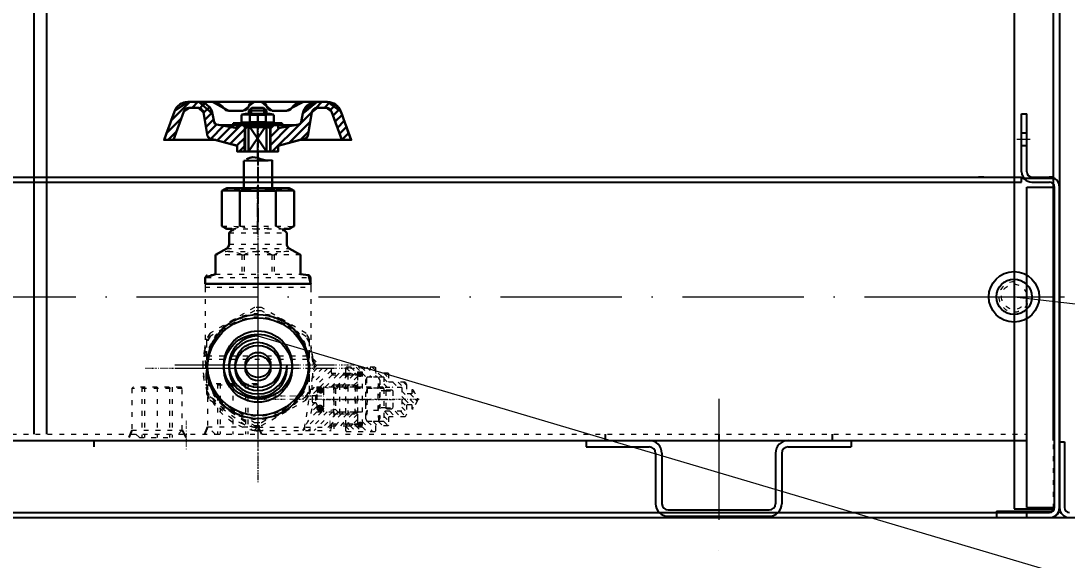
# Model space of a CAD drawing. Header units: millimetres. Extents: x 13152 to 35014, y -6229 to -226.
# Drawn here: x 20972.8 to 21387.2, y -2246.5 to -2032.8 of the extents above; entities that cross this region are included whole.
import ezdxf

# ---------------------------------------------------------------- set-up
doc = ezdxf.new("R2010")
doc.units = ezdxf.units.MM
doc.header["$LTSCALE"] = 4
for name, pattern in [('ACAD_ISO03W100', [1.18, 0.47, -0.71]), ('ACAD_ISO10W100', [18, 12, -3, 0, -3]), ('CENTERX2', [101.6, 63.5, -12.7, 12.7, -12.7])]:
    doc.linetypes.add(name, pattern=pattern)
doc.layers.add('1', color=12, linetype='Continuous')
doc.layers.add('标注、文本', color=3, linetype='Continuous', lineweight=25)
doc.layers.add('铁心', color=3, linetype='Continuous', lineweight=0)
doc.styles.add('TH_GBDIM', font='romans.shx', dxfattribs={"width": 0.8, "bigfont": 'gbcbig.shx'})
doc.dimstyles.new('TH_GBDIM1', dxfattribs={"dimscale": 3, "dimtxt": 3.5, "dimasz": 2.5, "dimexe": 2, "dimexo": 0, "dimgap": 1.5, "dimtad": 1, "dimdec": 1, "dimzin": 0, "dimdsep": 46, "dimtxsty": 'TH_GBDIM', "dimcen": 2.5, "dimclrd": 3, "dimclre": 256, "dimclrt": 2, "dimadec": 0, "dimazin": 0, "dimtfac": 0.714286, "dimtdec": 1, "dimtmove": 0, "dimatfit": 3, "dimfxl": 1, "dimtzin": 0, "dimlwd": -1, "dimlwe": -1, "dimarcsym": 0})

# ---------------------------------------------------------------- blocks, each defined once
blk = doc.blocks.new('*D240')
at = {"layer": 'Defpoints', "color": 0, "transparency": 16777216}
for p in [(21221.37, -1644.64), (21221.37, -2229.64), (21478.93, -2229.64)]:
    blk.add_point(p, dxfattribs=at)
at = {"layer": '标注、文本', "transparency": 16777216}
for p, q in [((21221.37, -1644.64), (21484.93, -1644.64)), ((21221.37, -2229.64), (21484.93, -2229.64))]:
    blk.add_line(p, q, dxfattribs=at)
at = {"layer": '标注、文本', "color": 3, "transparency": 16777216}
blk.add_line((21478.93, -1652.14), (21478.93, -2222.14), dxfattribs=at)
for points in [[(21477.68, -1652.14), (21480.18, -1652.14), (21478.93, -1644.64)], [(21477.68, -2222.14), (21480.18, -2222.14), (21478.93, -2229.64)]]:
    blk.add_solid(points, dxfattribs=at)
at = {"layer": '标注、文本', "color": 2, "transparency": 16777216, "insert": (21466.43, -1937.14), "char_height": 10.5, "attachment_point": 5, "rotation": 90, "style": 'TH_GBDIM'}
blk.add_mtext('585.0 [23.0]', dxfattribs=at)

msp = doc.modelspace()

# ---------------------------------------------------------------- linework, layer by layer
at = {"layer": '1', "color": 1, "linetype": 'CENTERX2', "lineweight": -3, "ltscale": 0.1}
for p, q in [((21066.74, -2072.58), (21066.74, -2069.49)), ((21066.74, -2069.49), (21066.74, -2075.76)), ((21066.74, -2073.38), (21066.74, -2073.27)), ((21066.74, -2079.74), (21066.74, -2074.1)), ((21066.74, -2076.45), (21066.74, -2076.59)), ((21066.74, -2077.28), (21066.74, -2082.92)), ((21066.74, -2080.57), (21066.74, -2080.43)), ((21066.74, -2086.9), (21066.74, -2081.26)), ((21066.74, -2083.64), (21066.74, -2083.75)), ((21066.74, -2084.44), (21066.74, -2090.08)), ((21066.74, -2084.74), (21066.74, -2089.11)), ((21066.74, -2087.73), (21066.74, -2087.62)), ((21066.74, -2089.8), (21066.74, -2089.91)), ((21066.74, -2090.63), (21066.74, -2096.27)), ((21066.74, -2096.96), (21066.74, -2097.1)), ((21066.74, -2097.79), (21066.74, -2102.16)), ((21066.74, -2103.35), (21066.74, -2098.29)), ((21066.74, -2102.41), (21066.74, -2105.31)), ((21066.74, -2104.18), (21066.74, -2104.04)), ((21066.74, -2110.51), (21066.74, -2104.87)), ((21066.74, -2106.03), (21066.74, -2106.14)), ((21066.74, -2106.83), (21066.74, -2112.5)), ((21066.74, -2111.34), (21066.74, -2111.23)), ((21066.74, -2117.11), (21066.74, -2112.06))]:
    msp.add_line(p, q, dxfattribs=at)
at = {"layer": '1', "color": 2, "linetype": 'ACAD_ISO03W100', "lineweight": 13, "ltscale": 0.1}
for p, q in [((21066.74, -2113.19), (21066.74, -2113.3)), ((21066.74, -2113.96), (21066.74, -2117.45)), ((21066.74, -2114.02), (21066.74, -2119.66)), ((21066.74, -2118.14), (21066.74, -2118.28)), ((21066.74, -2118.97), (21066.74, -2124.61)), ((21066.74, -2120.35), (21066.74, -2120.49)), ((21066.74, -2121.18), (21066.74, -2126.82)), ((21066.74, -2124.83), (21066.74, -2130.49)), ((21066.74, -2125.32), (21066.74, -2125.43)), ((21066.74, -2126.13), (21066.74, -2131.79)), ((21066.74, -2126.24), (21066.74, -2126.35)), ((21066.74, -2127.04), (21066.74, -2132.7)), ((21066.74, -2127.54), (21066.74, -2127.65)), ((21066.74, -2128.34), (21066.74, -2134)), ((21066.74, -2131.18), (21066.74, -2131.3)), ((21066.74, -2132.01), (21066.74, -2137.65)), ((21066.74, -2132.48), (21066.74, -2132.59)), ((21066.74, -2133.31), (21066.74, -2138.95)), ((21066.74, -2133.4), (21066.74, -2133.51)), ((21066.74, -2134.23), (21066.74, -2137.13)), ((21066.74, -2134.7), (21066.74, -2134.81)), ((21066.74, -2135.52), (21066.74, -2138.43)), ((21066.74, -2138.34), (21066.74, -2138.48)), ((21066.74, -2139.17), (21066.74, -2144.81)), ((21066.74, -2139.64), (21066.74, -2139.78)), ((21066.74, -2140.47), (21066.74, -2146.11)), ((21066.74, -2145.53), (21066.74, -2145.64)), ((21066.74, -2146.33), (21066.74, -2152)), ((21066.74, -2146.83), (21066.74, -2146.94)), ((21066.74, -2147.63), (21066.74, -2153.3)), ((21066.74, -2152.69), (21066.74, -2152.8)), ((21066.74, -2153.52), (21066.74, -2159.16)), ((21066.74, -2153.99), (21066.74, -2154.1)), ((21066.74, -2154.82), (21066.74, -2160.46)), ((21066.74, -2159.85), (21066.74, -2159.99)), ((21066.74, -2160.68), (21066.74, -2166.32)), ((21066.74, -2161.15), (21066.74, -2161.29)), ((21066.74, -2161.98), (21066.74, -2167.62)), ((21066.74, -2167.04), (21066.74, -2167.15)), ((21022.04, -2170.44), (21026.55, -2170.44)), ((21027.24, -2170.44), (21027.35, -2170.44)), ((21028.07, -2170.44), (21033.71, -2170.44)), ((21034.43, -2170.44), (21034.54, -2170.44)), ((21035.23, -2170.44), (21040.87, -2170.44)), ((21041.59, -2169.14), (21041.7, -2169.14)), ((21041.59, -2170.44), (21041.7, -2170.44)), ((21042.42, -2169.14), (21048.06, -2169.14)), ((21042.42, -2170.44), (21048.06, -2170.44)), ((21048.75, -2169.14), (21048.86, -2169.14)), ((21048.75, -2170.44), (21048.86, -2170.44)), ((21049.58, -2169.14), (21055.22, -2169.14)), ((21049.58, -2170.44), (21055.22, -2170.44)), ((21052.04, -2169.14), (21056.55, -2169.14)), ((21055.93, -2169.14), (21056.05, -2169.14)), ((21055.93, -2170.44), (21056.05, -2170.44)), ((21056.74, -2169.14), (21062.38, -2169.14)), ((21056.74, -2170.44), (21062.38, -2170.44)), ((21057.24, -2169.14), (21057.35, -2169.14)), ((21058.07, -2169.14), (21063.71, -2169.14)), ((21063.09, -2169.14), (21063.2, -2169.14)), ((21063.09, -2170.44), (21063.2, -2170.44)), ((21063.92, -2169.14), (21069.56, -2169.14)), ((21063.92, -2170.44), (21069.56, -2170.44)), ((21064.43, -2169.14), (21064.54, -2169.14)), ((21065.23, -2169.14), (21070.87, -2169.14)), ((21066.74, -2167.84), (21066.74, -2173.51)), ((21066.74, -2168.34), (21066.74, -2168.45)), ((21066.74, -2169.14), (21066.74, -2174.81)), ((21070.25, -2169.14), (21070.36, -2169.14)), ((21070.25, -2170.44), (21070.36, -2170.44)), ((21071.08, -2169.14), (21076.72, -2169.14)), ((21071.08, -2170.44), (21076.72, -2170.44)), ((21077.44, -2169.14), (21077.55, -2169.14)), ((21077.44, -2170.44), (21077.55, -2170.44)), ((21078.24, -2169.14), (21083.88, -2169.14)), ((21078.24, -2170.44), (21083.88, -2170.44)), ((21084.6, -2169.14), (21084.71, -2169.14)), ((21084.6, -2170.44), (21084.71, -2170.44)), ((21085.43, -2169.14), (21091.07, -2169.14)), ((21085.43, -2170.44), (21091.07, -2170.44)), ((21091.34, -2169.14), (21095.71, -2169.14)), ((21091.34, -2170.44), (21095.71, -2170.44)), ((21091.76, -2169.14), (21091.87, -2169.14)), ((21091.76, -2170.44), (21091.87, -2170.44)), ((21092.59, -2169.14), (21098.23, -2169.14)), ((21092.59, -2170.44), (21098.23, -2170.44)), ((21098.95, -2169.14), (21099.06, -2169.14)), ((21098.95, -2170.44), (21099.06, -2170.44)), ((21099.75, -2169.14), (21105.39, -2169.14)), ((21099.75, -2170.44), (21105.39, -2170.44)), ((21106.11, -2170.44), (21106.22, -2170.44)), ((21106.94, -2170.44), (21111.44, -2170.44)), ((21066.74, -2174.2), (21066.74, -2174.31)), ((21066.74, -2175.03), (21066.74, -2180.67)), ((21066.74, -2175.5), (21066.74, -2175.61)), ((21066.74, -2176.33), (21066.74, -2181.96)), ((21066.74, -2181.36), (21066.74, -2181.49)), ((21070.36, -2181.49), (21066.74, -2181.49)), ((21066.74, -2182.19), (21066.74, -2187.83)), ((21066.74, -2182.66), (21066.74, -2182.79)), ((21070.36, -2182.79), (21066.74, -2182.79)), ((21066.74, -2183.49), (21066.74, -2189.12)), ((21071.19, -2181.49), (21071.08, -2181.49)), ((21071.19, -2182.79), (21071.08, -2182.79)), ((21077.55, -2181.49), (21071.91, -2181.49)), ((21077.55, -2182.79), (21071.91, -2182.79)), ((21078.35, -2181.49), (21078.24, -2181.49)), ((21078.35, -2182.79), (21078.24, -2182.79)), ((21084.71, -2181.49), (21079.07, -2181.49)), ((21084.71, -2182.79), (21079.07, -2182.79)), ((21085.54, -2181.49), (21085.4, -2181.49)), ((21085.54, -2182.79), (21085.4, -2182.79)), ((21091.87, -2181.49), (21086.23, -2181.49)), ((21091.87, -2182.79), (21086.23, -2182.79)), ((21092.15, -2182.79), (21098.53, -2182.79)), ((21092.7, -2181.49), (21092.59, -2181.49)), ((21092.7, -2182.79), (21092.59, -2182.79)), ((21099.06, -2182.79), (21093.42, -2182.79)), ((21099.25, -2182.79), (21099.36, -2182.79)), ((21099.86, -2182.79), (21099.75, -2182.79)), ((21103.73, -2182.79), (21099.94, -2182.79)), ((21100.05, -2182.79), (21105.69, -2182.79)), ((21106.22, -2182.79), (21100.58, -2182.79)), ((21104.56, -2182.79), (21104.45, -2182.79)), ((21110.92, -2182.79), (21105.28, -2182.79)), ((21106.41, -2182.79), (21106.52, -2182.79)), ((21107.05, -2182.79), (21106.91, -2182.79)), ((21107.24, -2182.79), (21112.88, -2182.79)), ((21111.39, -2182.79), (21107.74, -2182.79)), ((21111.75, -2182.79), (21111.61, -2182.79)), ((21118.08, -2182.79), (21112.44, -2182.79)), ((21113.57, -2182.79), (21113.71, -2182.79)), ((21114.4, -2182.79), (21120.78, -2182.79)), ((21118.91, -2182.79), (21118.79, -2182.79)), ((21125.24, -2182.79), (21119.6, -2182.79)), ((21126.06, -2182.79), (21125.95, -2182.79)), ((21130.57, -2182.79), (21126.78, -2182.79)), ((21038.24, -2191.34), (21038.24, -2194.6)), ((21066.74, -2188.54), (21066.74, -2188.65)), ((21066.74, -2189.35), (21066.74, -2195.01)), ((21066.74, -2189.84), (21066.74, -2189.95)), ((21066.74, -2190.64), (21066.74, -2196.31)), ((21095.24, -2191.34), (21095.24, -2194.6)), ((21038.24, -2195.29), (21038.24, -2195.4)), ((21038.24, -2196.12), (21038.24, -2201.76)), ((21066.74, -2195.7), (21066.74, -2195.81)), ((21095.24, -2195.29), (21095.24, -2195.4)), ((21030.64, -2198.94), (21033.9, -2198.94)), ((21034.59, -2198.94), (21034.7, -2198.94)), ((21035.42, -2198.94), (21041.06, -2198.94)), ((21041.78, -2198.94), (21041.89, -2198.94)), ((21042.58, -2198.94), (21045.84, -2198.94)), ((21066.74, -2196.53), (21066.74, -2202.17)), ((21066.74, -2197), (21066.74, -2197.11)), ((21066.74, -2197.83), (21066.74, -2203.47)), ((21087.64, -2198.94), (21090.88, -2198.94)), ((21091.59, -2198.94), (21091.7, -2198.94)), ((21098.75, -2198.94), (21098.89, -2198.94)), ((21099.58, -2198.94), (21102.84, -2198.94)), ((21038.24, -2202.45), (21038.24, -2202.59)), ((21066.74, -2202.86), (21066.74, -2203)), ((21066.74, -2203.69), (21066.74, -2209.33)), ((21066.74, -2204.16), (21066.74, -2204.3)), ((21066.74, -2204.99), (21066.74, -2210.63)), ((21066.74, -2210.05), (21066.74, -2210.16)), ((21066.74, -2210.88), (21066.74, -2214.36)), ((21066.74, -2211.35), (21066.74, -2211.46)), ((21066.74, -2212.18), (21066.74, -2215.66))]:
    msp.add_line(p, q, dxfattribs=at)
at = {"layer": '标注、文本'}
for p, q in [((20977.99, -1332.64), (20977.99, -2196.64)), ((20982.99, -1332.64), (20982.99, -2196.64)), ((21366.24, -1332.64), (21366.24, -2226.14)), ((21381.74, -1332.14), (21381.74, -2199.14)), ((21384.24, -1332.14), (21384.24, -2226.14)), ((21369.24, -2069.64), (21371.24, -2069.64)), ((21369.24, -2092.64), (21369.24, -2069.64)), ((21371.24, -2092.64), (21371.24, -2069.64)), ((21369.24, -2077.14), (21371.24, -2077.14)), ((21369.24, -2082.14), (21371.24, -2082.14)), ((20370.24, -2096.64), (21369.24, -2096.64)), ((20371.74, -2094.64), (21369.24, -2094.64)), ((20371.74, -2094.64), (21369.24, -2094.64)), ((21354.21, -2094.64), (21352.21, -2094.64)), ((21369.24, -2096.64), (21369.24, -2094.64)), ((21369.24, -2095.14), (21381.74, -2095.14)), ((21373.24, -2094.64), (21380.24, -2094.64)), ((21373.24, -2096.64), (21380.24, -2096.64)), ((21381.74, -2094.64), (21380.21, -2094.64)), ((21384.24, -2094.64), (21384.24, -2094.64)), ((21384.24, -2095.14), (21384.24, -2095.14)), ((21371.24, -2225.64), (21371.24, -2098.64)), ((21371.24, -2098.64), (21382.24, -2098.64)), ((21382.24, -2225.64), (21382.24, -2098.64)), ((21384.24, -2225.64), (21384.24, -2098.64)), ((21016.74, -2194.94), (21015.56, -2197.94)), ((21036.74, -2194.94), (21038.14, -2197.94)), ((21046.74, -2193.64), (21045.56, -2196.64)), ((21066.74, -2193.64), (21068.14, -2196.64)), ((20369.74, -2199.14), (21371.24, -2199.14)), ((21001.74, -2199.14), (21001.74, -2201.64)), ((21196.74, -2199.14), (21221.74, -2199.14)), ((21196.74, -2199.14), (21196.74, -2201.64)), ((21204.24, -2196.64), (21204.24, -2199.14)), ((21249.24, -2196.64), (21249.24, -2199.14)), ((21276.74, -2199.14), (21301.74, -2199.14)), ((21294.24, -2196.64), (21294.24, -2199.14)), ((21301.74, -2199.14), (21301.74, -2201.64)), ((21384.24, -2199.14), (21384.24, -2199.14)), ((21384.24, -2199.64), (21386.24, -2199.64)), ((21386.24, -2199.64), (21386.24, -2225.64)), ((21196.74, -2201.64), (21221.74, -2201.64)), ((21224.24, -2204.14), (21224.24, -2224.14)), ((21226.74, -2204.14), (21226.74, -2224.14)), ((21271.74, -2204.14), (21271.74, -2224.14)), ((21274.24, -2204.14), (21274.24, -2224.14)), ((21276.74, -2201.64), (21301.74, -2201.64)), ((20368.08, -2227.64), (21380.24, -2227.64)), ((21229.24, -2226.64), (21269.24, -2226.64)), ((21229.24, -2229.14), (21269.24, -2229.14)), ((21359.24, -2227.14), (21380.74, -2227.14)), ((21359.24, -2227.14), (21359.24, -2229.64)), ((21359.24, -2227.14), (21380.74, -2227.14)), ((21366.24, -2226.14), (21381.74, -2226.14)), ((21371.24, -2225.64), (21382.24, -2225.64)), ((21371.24, -2229.64), (21371.24, -2227.64)), ((21383.71, -2227.64), (21383.91, -2227.64)), ((21383.95, -2227.14), (21384.1, -2227.14)), ((20367.74, -2229.64), (21380.24, -2229.64)), ((20371.24, -2229.64), (21380.24, -2229.64)), ((21359.24, -2229.64), (21380.74, -2229.64)), ((21359.24, -2229.64), (21380.74, -2229.64))]:
    msp.add_line(p, q, dxfattribs=at)
at = {"layer": '标注、文本', "color": 2, "linetype": 'ACAD_ISO03W100', "lineweight": 18}
for p, q in [((21381.74, -1332.14), (21381.74, -2226.14)), ((21017.24, -2177.94), (21016.74, -2178.44)), ((21016.74, -2178.44), (21016.74, -2194.94)), ((21036.74, -2178.44), (21016.74, -2178.44)), ((21036.24, -2177.94), (21017.24, -2177.94)), ((21020.74, -2177.94), (21020.74, -2197.94)), ((21021.74, -2177.94), (21021.74, -2197.94)), ((21026.74, -2177.94), (21026.74, -2197.94)), ((21031.74, -2177.94), (21031.74, -2197.94)), ((21032.74, -2177.94), (21032.74, -2197.94)), ((21036.74, -2178.44), (21036.24, -2177.94)), ((21036.74, -2194.94), (21036.74, -2178.44)), ((21047.24, -2176.64), (21046.74, -2177.14)), ((21046.74, -2177.14), (21046.74, -2193.64)), ((21066.74, -2177.14), (21046.74, -2177.14)), ((21066.24, -2176.64), (21047.24, -2176.64)), ((21050.74, -2176.64), (21050.74, -2196.64)), ((21051.74, -2176.64), (21051.74, -2196.64)), ((21056.74, -2176.64), (21056.74, -2196.64)), ((21061.74, -2176.64), (21061.74, -2196.64)), ((21062.74, -2176.64), (21062.74, -2196.64)), ((21066.74, -2177.14), (21066.24, -2176.64)), ((21066.74, -2193.64), (21066.74, -2177.14)), ((21019.74, -2197.94), (21016.74, -2194.94)), ((21016.74, -2194.94), (21036.74, -2194.94)), ((21036.74, -2194.94), (21033.74, -2197.94)), ((21049.74, -2196.64), (21046.74, -2193.64)), ((21046.74, -2193.64), (21066.74, -2193.64)), ((21066.74, -2193.64), (21063.74, -2196.64)), ((20369.74, -2196.64), (21371.24, -2196.64)), ((21019.74, -2197.94), (21033.74, -2197.94)), ((21049.74, -2196.64), (21063.74, -2196.64)), ((21384.24, -2196.64), (21384.24, -2196.64))]:
    msp.add_line(p, q, dxfattribs=at)
at = {"layer": '标注、文本', "color": 4, "lineweight": 30}
for p, q in [((21039.68, -2064.87), (21032.38, -2072.17)), ((21039.07, -2064.87), (21049.58, -2064.87)), ((21039.51, -2067.19), (21042.86, -2067.19)), ((21042.94, -2064.87), (21040.62, -2067.19)), ((21045.62, -2065.48), (21043.74, -2067.36)), ((21047.48, -2066.89), (21045.15, -2069.21)), ((21049.58, -2064.87), (21084.74, -2064.87)), ((21064.25, -2067.19), (21063.09, -2068.32)), ((21064.03, -2067.41), (21064.03, -2069.6)), ((21064.25, -2067.19), (21068.9, -2067.19)), ((21065.31, -2064.87), (21066.6, -2064.87)), ((21065.31, -2064.87), (21067.9, -2064.87)), ((21067.9, -2064.87), (21066.6, -2064.87)), ((21068.9, -2067.19), (21070.06, -2068.32)), ((21069.12, -2067.41), (21069.12, -2069.6)), ((21088.58, -2065.09), (21084.54, -2069.1)), ((21094.11, -2064.87), (21084.74, -2064.87)), ((21092.06, -2064.87), (21089.63, -2067.3)), ((21095.21, -2064.98), (21093.03, -2067.19)), ((21097.51, -2065.97), (21095.46, -2068.02)), ((21099.08, -2067.69), (21096.46, -2070.31)), ((21033.65, -2068.68), (21029.56, -2079.91)), ((21036.31, -2071.5), (21030.5, -2077.31)), ((21037.33, -2068.71), (21033.24, -2079.91)), ((21045.15, -2069.1), (21046.78, -2078.41)), ((21048.61, -2069.02), (21045.65, -2071.97)), ((21049.13, -2071.78), (21046.15, -2074.77)), ((21048.77, -2069.65), (21049.36, -2072.91)), ((21060.8, -2068.35), (21055.1, -2068.35)), ((21060.25, -2070.01), (21060.25, -2072.86)), ((21071.44, -2069.6), (21061.85, -2069.6)), ((21063.09, -2068.32), (21070.06, -2068.32)), ((21063.09, -2068.32), (21063.09, -2069.6)), ((21063.45, -2070.01), (21063.45, -2072.86)), ((21069.84, -2070.01), (21069.84, -2072.86)), ((21070.06, -2068.32), (21070.06, -2069.6)), ((21072.38, -2068.35), (21078.08, -2068.35)), ((21073.05, -2070.01), (21073.05, -2072.86)), ((21088.14, -2068.79), (21083.8, -2073.13)), ((21084.49, -2069.29), (21083.85, -2072.91)), ((21088.06, -2069.1), (21086.42, -2078.41)), ((21087.7, -2071.06), (21086.42, -2078.41)), ((21095.88, -2068.71), (21099.94, -2079.91)), ((21100.02, -2069.98), (21097.32, -2072.69)), ((21099.55, -2068.68), (21103.65, -2079.91)), ((21050.35, -2073.85), (21046.65, -2077.56)), ((21053.11, -2074.35), (21048.03, -2079.44)), ((21050.29, -2073.85), (21058.5, -2075.29)), ((21055.91, -2074.82), (21050.63, -2080.13)), ((21051.87, -2074.13), (21081.28, -2074.13)), ((21059.89, -2074.13), (21053.2, -2080.82)), ((21061.55, -2075.73), (21055.77, -2081.51)), ((21056.93, -2073.3), (21061.85, -2073.3)), ((21056.93, -2073.3), (21056.93, -2074.13)), ((21058.5, -2074.13), (21058.5, -2075.29)), ((21062.04, -2074.02), (21061.16, -2074.88)), ((21061.16, -2074.88), (21072.33, -2074.88)), ((21061.55, -2074.13), (21061.46, -2084.55)), ((21063.04, -2074.13), (21061.6, -2075.48)), ((21071.44, -2073.3), (21061.85, -2073.3)), ((21063.04, -2074.13), (21070.11, -2074.13)), ((21070.14, -2074.13), (21063.04, -2074.13)), ((21063.04, -2074.13), (21063.04, -2084.55)), ((21070.11, -2074.13), (21063.04, -2084.55)), ((21063.04, -2074.13), (21070.14, -2084.55)), ((21064.03, -2073), (21064.03, -2073.3)), ((21070.11, -2074.13), (21071.55, -2075.48)), ((21070.14, -2074.13), (21070.14, -2084.55)), ((21076.25, -2073.3), (21071.36, -2073.3)), ((21071.55, -2075.48), (21071.55, -2084.55)), ((21071.64, -2074.13), (21071.75, -2084.55)), ((21072.99, -2074.13), (21071.66, -2075.46)), ((21075.17, -2075.21), (21071.69, -2078.69)), ((21079.15, -2074.52), (21071.72, -2081.95)), ((21083.16, -2073.77), (21072.38, -2084.55)), ((21082.91, -2073.85), (21074.7, -2075.29)), ((21074.7, -2074.13), (21074.7, -2075.29)), ((21076.25, -2073.3), (21076.25, -2074.13)), ((21087.39, -2072.8), (21079.15, -2081.04)), ((21100.91, -2072.39), (21098.2, -2075.1)), ((21101.79, -2074.79), (21099.08, -2077.5)), ((21029.56, -2079.91), (21049.85, -2079.91)), ((21034.43, -2076.64), (21031.17, -2079.91)), ((21047.61, -2079.33), (21058.5, -2082.23)), ((21061.52, -2079.05), (21058.37, -2082.2)), ((21085.57, -2079.33), (21074.7, -2082.23)), ((21085.57, -2079.33), (21074.7, -2082.23)), ((21083.36, -2079.91), (21103.65, -2079.91)), ((21086.7, -2076.78), (21083.63, -2079.85)), ((21102.65, -2077.2), (21099.94, -2079.91)), ((21103.54, -2079.6), (21103.2, -2079.91)), ((21058.5, -2082.23), (21058.5, -2084.55)), ((21061.49, -2082.34), (21059.28, -2084.55)), ((21074.7, -2082.23), (21074.7, -2084.55)), ((21058.5, -2084.55), (21061.6, -2084.55)), ((21071.55, -2084.55), (21074.7, -2084.55)), ((21072.33, -2087.98), (21072.33, -2099.04)), ((21054.39, -2099.04), (21079.1, -2099.04)), ((21059.61, -2100.14), (21059.61, -2114.07)), ((21073.87, -2100.14), (21073.87, -2114.07))]:
    msp.add_line(p, q, dxfattribs=at)
at = {"layer": '标注、文本', "color": 1, "linetype": 'ACAD_ISO10W100', "lineweight": 18}
for p, q in [((21367.33, -2079.64), (21372.66, -2079.64)), ((21366.24, -2162.14), (21366.24, -2122.14)), ((21066.74, -2138.16), (21066.74, -2200.11)), ((21066.74, -2138.16), (21066.74, -2200.11)), ((20369.74, -2142.14), (21356.24, -2142.14)), ((21066.74, -2139.46), (21066.74, -2201.41)), ((21066.74, -2139.46), (21066.74, -2201.41)), ((21346.24, -2142.14), (21382.24, -2142.14)), ((21384.24, -2142.14), (21384.24, -2142.14)), ((21384.24, -2142.14), (21386.24, -2142.14)), ((21033.86, -2169.14), (21099.63, -2169.14)), ((21033.86, -2169.14), (21099.63, -2169.14)), ((21033.86, -2170.44), (21099.63, -2170.44)), ((21033.86, -2170.44), (21099.63, -2170.44)), ((21249.24, -2182.51), (21249.24, -2244.73))]:
    msp.add_line(p, q, dxfattribs=at)
at = {"layer": '标注、文本', "color": 2, "linetype": 'ACAD_ISO03W100', "lineweight": 13}
for p, q in [((21052.48, -2114.07), (21054.39, -2115.18)), ((21054.39, -2115.18), (21056.1, -2115.18)), ((21056.29, -2115.81), (21055.33, -2116.75)), ((21055.33, -2116.75), (21055.33, -2121.29)), ((21055.33, -2116.75), (21078.13, -2116.75)), ((21056.1, -2115.18), (21077.39, -2115.18)), ((21056.29, -2115.18), (21056.29, -2115.81)), ((21056.29, -2115.81), (21057.04, -2115.81)), ((21057.04, -2115.18), (21057.04, -2115.81)), ((21076.42, -2115.18), (21076.42, -2115.81)), ((21076.42, -2115.81), (21077.19, -2115.81)), ((21077.19, -2115.18), (21077.19, -2115.81)), ((21077.19, -2115.81), (21078.13, -2116.75)), ((21077.39, -2115.18), (21079.1, -2115.18)), ((21078.13, -2116.75), (21078.13, -2121.29)), ((21081.01, -2114.07), (21079.1, -2115.18)), ((21055.33, -2121.29), (21078.13, -2121.29)), ((21054.39, -2122.95), (21079.1, -2122.95)), ((21055.08, -2124.19), (21078.38, -2124.19)), ((21060.3, -2125.55), (21060.3, -2133.15)), ((21060.3, -2125.55), (21061.24, -2125.55)), ((21061.24, -2125.55), (21061.24, -2133.15)), ((21072.24, -2125.55), (21072.24, -2133.15)), ((21072.24, -2125.55), (21073.18, -2125.55)), ((21049.88, -2133.15), (21046.67, -2133.51)), ((21049.88, -2133.15), (21083.61, -2133.15)), ((21083.6, -2133.15), (21086.78, -2133.51)), ((21045.84, -2134.47), (21045.84, -2136.93)), ((21045.84, -2136.93), (21048.97, -2136.93)), ((21045.84, -2136.93), (21087.64, -2136.93)), ((21045.84, -2136.93), (21045.84, -2138.37)), ((21045.84, -2138.37), (21045.84, -2162.73)), ((21045.84, -2138.37), (21087.64, -2138.37)), ((21046.31, -2134.47), (21087.17, -2134.47)), ((21048.97, -2136.93), (21084.52, -2136.93)), ((21066.74, -2138.16), (21066.74, -2200.11)), ((21066.74, -2138.16), (21066.74, -2200.11)), ((21084.52, -2136.93), (21087.64, -2136.93)), ((21087.64, -2134.47), (21087.64, -2136.93)), ((21087.64, -2136.93), (21087.64, -2138.37)), ((21087.64, -2138.37), (21087.64, -2162.73)), ((21066.74, -2139.46), (21066.74, -2201.41)), ((21066.74, -2139.46), (21066.74, -2201.41)), ((21065.31, -2146.39), (21047.75, -2156.51)), ((21085.73, -2156.51), (21068.18, -2146.39)), ((21065.31, -2147.69), (21047.75, -2157.8)), ((21085.73, -2157.8), (21068.18, -2147.69)), ((21046.31, -2158.99), (21046.31, -2179.26)), ((21046.31, -2160.29), (21046.31, -2180.56)), ((21046.62, -2165.57), (21086.84, -2165.57)), ((21046.62, -2166.87), (21086.84, -2166.87)), ((21033.86, -2169.14), (21099.63, -2169.14)), ((21033.86, -2169.14), (21099.63, -2169.14)), ((21033.86, -2170.44), (21099.63, -2170.44)), ((21033.86, -2170.44), (21099.63, -2170.44)), ((21094.47, -2170.44), (21088, -2176.88)), ((21095.71, -2171.32), (21088.08, -2178.95)), ((21092.34, -2170.44), (21088.11, -2174.67)), ((21090.18, -2169.14), (21088.42, -2170.91)), ((21090.18, -2170.44), (21088.42, -2172.21)), ((21095.71, -2170.44), (21095.71, -2173.09)), ((21101.6, -2170.22), (21103.73, -2172.35)), ((21113.07, -2169.97), (21101.85, -2169.97)), ((21103.48, -2169.97), (21105.86, -2172.35)), ((21105.61, -2169.97), (21107.52, -2171.88)), ((21107.74, -2169.97), (21111.77, -2174)), ((21109.89, -2169.97), (21113.93, -2174)), ((21112.02, -2169.97), (21113.27, -2171.21)), ((21113.07, -2169.97), (21113.27, -2170.16)), ((21113.27, -2170.16), (21113.27, -2172.15)), ((21096.07, -2173.09), (21091.37, -2177.79)), ((21098.2, -2173.09), (21093.5, -2177.79)), ((21100.33, -2173.09), (21095.63, -2177.79)), ((21095.71, -2172.35), (21105.22, -2172.35)), ((21095.71, -2173.09), (21105.97, -2173.09)), ((21096.82, -2172.35), (21096.07, -2173.09)), ((21098.95, -2172.35), (21098.2, -2173.09)), ((21102.46, -2173.09), (21098.48, -2177.07)), ((21101.1, -2172.35), (21100.33, -2173.09)), ((21104.59, -2173.09), (21100.61, -2177.07)), ((21101.38, -2172.12), (21101.6, -2172.35)), ((21101.38, -2172.15), (21101.38, -2193.44)), ((21101.57, -2172.35), (21106.13, -2172.35)), ((21101.6, -2172.35), (21102.35, -2173.09)), ((21102.32, -2173.09), (21102.32, -2192.47)), ((21103.23, -2172.35), (21102.46, -2173.09)), ((21106.16, -2173.67), (21102.73, -2177.07)), ((21103.73, -2172.35), (21104.48, -2173.09)), ((21105.28, -2172.4), (21104.59, -2173.09)), ((21105.22, -2172.35), (21106.16, -2173.28)), ((21105.86, -2172.35), (21106.13, -2172.59)), ((21106.13, -2171.88), (21106.13, -2193.71)), ((21106.13, -2171.88), (21108.04, -2171.88)), ((21106.13, -2172.65), (21107.24, -2173.75)), ((21107.29, -2171.88), (21106.16, -2173.01)), ((21106.85, -2171.9), (21106.16, -2172.59)), ((21106.16, -2173.28), (21106.16, -2176.85)), ((21106.19, -2173.12), (21106.77, -2173.7)), ((21106.24, -2172.35), (21107.54, -2173.64)), ((21107.57, -2172.01), (21106.27, -2173.31)), ((21106.44, -2172.1), (21107.79, -2173.45)), ((21107.82, -2172.21), (21106.47, -2173.53)), ((21106.71, -2171.93), (21107.96, -2173.17)), ((21107.96, -2172.48), (21106.74, -2173.7)), ((21107.05, -2171.88), (21108.04, -2172.84)), ((21108.04, -2172.84), (21107.1, -2173.75)), ((21108.04, -2171.88), (21108.04, -2193.71)), ((21108.04, -2172.37), (21109.65, -2174)), ((21116.58, -2174), (21108.04, -2174)), ((21109.98, -2174), (21109.29, -2175.19)), ((21109.29, -2175.19), (21109.29, -2190.4)), ((21114.32, -2174), (21109.98, -2174)), ((21113.27, -2172.15), (21113.43, -2172.35)), ((21118.3, -2172.35), (21113.43, -2172.35)), ((21114.32, -2174), (21114.98, -2175.19)), ((21114.4, -2172.35), (21116.06, -2174)), ((21114.98, -2175.19), (21114.98, -2190.4)), ((21116.53, -2172.35), (21118.49, -2174.28)), ((21116.58, -2174), (21116.58, -2178.04)), ((21116.58, -2174), (21116.58, -2191.58)), ((21116.58, -2174.53), (21120.09, -2178.04)), ((21118.3, -2172.35), (21118.49, -2172.54)), ((21118.49, -2172.54), (21118.49, -2175.72)), ((21090.02, -2179.15), (21088.19, -2180.97)), ((21090.02, -2177.79), (21105.22, -2177.79)), ((21090.02, -2177.79), (21090.02, -2180.89)), ((21091.37, -2177.79), (21090.02, -2179.15)), ((21090.02, -2179.01), (21091.46, -2180.44)), ((21091.9, -2177.93), (21090.13, -2179.67)), ((21090.16, -2178.51), (21091.95, -2180.31)), ((21092.26, -2178.18), (21090.38, -2180.06)), ((21090.43, -2178.15), (21092.31, -2180.03)), ((21092.53, -2178.54), (21090.76, -2180.33)), ((21090.85, -2177.9), (21092.56, -2179.64)), ((21092.67, -2179.06), (21091.26, -2180.44)), ((21091.37, -2177.79), (21092.67, -2179.09)), ((21092.67, -2177.79), (21092.67, -2187.77)), ((21092.67, -2177.79), (21097.43, -2178.76)), ((21092.67, -2179.12), (21092.67, -2186.44)), ((21096.65, -2177.07), (21105.91, -2177.07)), ((21096.65, -2177.07), (21096.65, -2188.49)), ((21097.24, -2177.94), (21096.74, -2178.44)), ((21096.74, -2178.44), (21096.74, -2194.94)), ((21116.74, -2178.44), (21096.74, -2178.44)), ((21116.24, -2177.94), (21097.24, -2177.94)), ((21098.48, -2177.07), (21097.76, -2177.79)), ((21098.37, -2177.79), (21105.83, -2177.79)), ((21099.09, -2177.07), (21105.11, -2177.07)), ((21099.09, -2177.07), (21099.09, -2188.49)), ((21100.61, -2177.07), (21099.89, -2177.79)), ((21102.73, -2177.07), (21102.02, -2177.79)), ((21104.86, -2177.07), (21104.17, -2177.79)), ((21106.16, -2175.8), (21104.86, -2177.07)), ((21105.11, -2177.07), (21105.83, -2177.79)), ((21105.11, -2177.07), (21105.11, -2188.49)), ((21106.16, -2176.85), (21105.22, -2177.79)), ((21105.22, -2177.79), (21105.22, -2187.77)), ((21105.83, -2177.79), (21109.29, -2177.79)), ((21105.83, -2177.79), (21105.83, -2187.77)), ((21106.16, -2176.85), (21106.16, -2188.71)), ((21114.32, -2178.4), (21109.98, -2178.4)), ((21117.36, -2179.45), (21114.98, -2179.45)), ((21116.74, -2178.44), (21116.24, -2177.94)), ((21116.58, -2176.66), (21117.97, -2178.04)), ((21123.71, -2178.04), (21116.58, -2178.04)), ((21117.85, -2178.98), (21117.36, -2179.45)), ((21117.36, -2179.45), (21117.36, -2186.11)), ((21117.36, -2179.45), (21120.2, -2179.45)), ((21117.85, -2178.98), (21119.73, -2178.98)), ((21118.49, -2175.72), (21118.66, -2175.91)), ((21125.04, -2175.91), (21118.66, -2175.91)), ((21119.73, -2178.98), (21120.2, -2179.45)), ((21120.09, -2175.91), (21122.22, -2178.04)), ((21120.2, -2179.45), (21120.2, -2186.11)), ((21122.22, -2175.91), (21125.6, -2179.28)), ((21123.71, -2178.04), (21123.71, -2187.52)), ((21123.72, -2179.5), (21126.98, -2182.79)), ((21124.35, -2175.91), (21125.6, -2177.15)), ((21125.04, -2175.91), (21125.6, -2176.85)), ((21125.59, -2176.85), (21125.59, -2180.64)), ((21128.17, -2178.98), (21127.7, -2178.98)), ((21127.7, -2178.98), (21127.7, -2180.64)), ((21127.7, -2179.23), (21128.94, -2180.5)), ((21128.17, -2178.98), (21129.88, -2182.3)), ((21047.75, -2181.77), (21065.31, -2191.89)), ((21047.75, -2183.07), (21065.31, -2193.19)), ((21089.55, -2181.36), (21088.19, -2181.36)), ((21089.55, -2181.36), (21089.55, -2184.2)), ((21090.02, -2180.89), (21090.02, -2184.67)), ((21090.21, -2179.84), (21090.63, -2180.25)), ((21123.72, -2181.66), (21124.85, -2182.79)), ((21123.72, -2183.79), (21125.6, -2185.67)), ((21124.85, -2182.79), (21126.98, -2184.92)), ((21127.7, -2180.64), (21125.6, -2180.64)), ((21126.98, -2180.64), (21129.11, -2182.79)), ((21126.98, -2182.79), (21129.05, -2184.87)), ((21129.88, -2183.26), (21128.17, -2186.58)), ((21129.11, -2182.79), (21129.77, -2183.46)), ((21129.88, -2182.3), (21129.88, -2183.26)), ((21092.06, -2187.77), (21084.68, -2195.12)), ((21090.02, -2187.69), (21086.7, -2191)), ((21094.19, -2187.77), (21086.81, -2195.12)), ((21090.02, -2185.56), (21087.83, -2187.74)), ((21089.22, -2184.2), (21088.22, -2185.23)), ((21089.55, -2184.2), (21088.25, -2184.2)), ((21096.32, -2187.77), (21088.97, -2195.12)), ((21090.02, -2184.67), (21090.02, -2187.77)), ((21090.02, -2187.77), (21105.22, -2187.77)), ((21091.07, -2185.14), (21090.05, -2186.17)), ((21091.68, -2185.14), (21090.05, -2186.77)), ((21090.05, -2186.69), (21091.1, -2187.74)), ((21090.07, -2186.08), (21091.7, -2187.71)), ((21092.12, -2185.36), (21090.27, -2187.22)), ((21090.27, -2185.64), (21092.12, -2187.52)), ((21092.42, -2185.7), (21090.57, -2187.55)), ((21090.6, -2185.34), (21092.45, -2187.19)), ((21092.64, -2186.14), (21091.01, -2187.74)), ((21091.04, -2185.14), (21092.64, -2186.75)), ((21092.62, -2186.77), (21091.68, -2187.74)), ((21091.7, -2185.17), (21092.62, -2186.08)), ((21097.43, -2186.83), (21092.67, -2187.77)), ((21098.45, -2187.77), (21097.73, -2188.49)), ((21098.37, -2187.77), (21105.83, -2187.77)), ((21100.58, -2187.77), (21099.86, -2188.49)), ((21102.71, -2187.77), (21102.02, -2188.49)), ((21104.86, -2187.77), (21104.14, -2188.49)), ((21105.83, -2187.77), (21105.11, -2188.49)), ((21105.22, -2187.77), (21106.16, -2188.71)), ((21105.83, -2187.77), (21109.29, -2187.77)), ((21117.36, -2186.11), (21114.98, -2186.11)), ((21123.71, -2187.52), (21116.58, -2187.52)), ((21116.8, -2187.52), (21118.93, -2189.68)), ((21117.36, -2186.11), (21117.85, -2186.58)), ((21117.36, -2186.11), (21120.2, -2186.11)), ((21117.85, -2186.58), (21119.73, -2186.58)), ((21118.93, -2187.52), (21121.06, -2189.68)), ((21120.2, -2186.11), (21119.73, -2186.58)), ((21121.06, -2187.52), (21123.19, -2189.68)), ((21123.19, -2187.52), (21125.15, -2189.51)), ((21123.72, -2185.92), (21125.6, -2187.83)), ((21125.59, -2184.92), (21125.59, -2188.71)), ((21127.7, -2184.92), (21125.6, -2184.92)), ((21127.7, -2184.92), (21127.7, -2186.58)), ((21127.7, -2185.64), (21128.33, -2186.28)), ((21127.7, -2186.58), (21128.17, -2186.58)), ((21097.73, -2188.49), (21091.1, -2195.12)), ((21099.86, -2188.49), (21095.88, -2192.47)), ((21096.65, -2188.49), (21105.91, -2188.49)), ((21102.02, -2188.49), (21098.01, -2192.47)), ((21099.09, -2188.49), (21105.11, -2188.49)), ((21104.14, -2188.49), (21100.14, -2192.47)), ((21106.11, -2188.65), (21102.29, -2192.47)), ((21106.16, -2190.73), (21104.42, -2192.47)), ((21106.96, -2191.81), (21106.13, -2192.66)), ((21106.16, -2188.71), (21106.16, -2192.28)), ((21107.35, -2191.86), (21106.16, -2193.05)), ((21107.65, -2192), (21106.33, -2193.33)), ((21106.38, -2192.11), (21107.74, -2193.44)), ((21107.85, -2192.22), (21106.52, -2193.55)), ((21106.63, -2191.92), (21107.93, -2193.19)), ((21106.96, -2191.81), (21108.01, -2192.88)), ((21107.46, -2191.89), (21107.96, -2192.39)), ((21116.58, -2191.58), (21108.04, -2191.58)), ((21108.04, -2191.58), (21112.08, -2195.62)), ((21109.29, -2190.4), (21109.98, -2191.56)), ((21110.17, -2191.58), (21113.27, -2194.65)), ((21112.3, -2191.58), (21113.96, -2193.24)), ((21114.43, -2191.58), (21116.09, -2193.24)), ((21116.56, -2191.58), (21118.21, -2193.24)), ((21116.58, -2189.46), (21118.49, -2191.36)), ((21118.66, -2189.68), (21118.49, -2189.87)), ((21118.49, -2189.87), (21118.49, -2193.05)), ((21125.04, -2189.68), (21118.66, -2189.68)), ((21125.6, -2188.71), (21125.04, -2189.68)), ((21066.74, -2193.82), (21095.71, -2193.82)), ((21066.74, -2195.12), (21095.71, -2195.12)), ((21095.71, -2192.64), (21093.23, -2195.12)), ((21095.71, -2194.79), (21095.35, -2195.12)), ((21095.71, -2192.47), (21105.97, -2192.47)), ((21095.71, -2192.47), (21095.71, -2195.12)), ((21095.88, -2192.47), (21095.71, -2192.64)), ((21095.71, -2193.24), (21105.22, -2193.24)), ((21098.01, -2192.47), (21097.26, -2193.24)), ((21100.14, -2192.47), (21099.39, -2193.24)), ((21102.32, -2192.47), (21101.38, -2193.44)), ((21101.38, -2193.44), (21101.38, -2195.12)), ((21101.38, -2193.44), (21103.54, -2195.62)), ((21101.38, -2195.12), (21101.85, -2195.62)), ((21102.29, -2192.47), (21101.52, -2193.24)), ((21101.57, -2193.24), (21106.13, -2193.24)), ((21113.07, -2195.62), (21101.85, -2195.62)), ((21102.32, -2192.47), (21106.13, -2192.47)), ((21102.54, -2192.47), (21103.29, -2193.24)), ((21103.29, -2193.24), (21105.66, -2195.62)), ((21104.42, -2192.47), (21103.65, -2193.24)), ((21104.67, -2192.47), (21105.44, -2193.24)), ((21106.16, -2192.28), (21105.22, -2193.24)), ((21105.44, -2193.24), (21107.79, -2195.62)), ((21106.13, -2192.69), (21107.16, -2193.71)), ((21106.13, -2193.71), (21108.04, -2193.71)), ((21106.22, -2192.36), (21107.49, -2193.63)), ((21106.27, -2193.27), (21106.58, -2193.57)), ((21107.99, -2192.5), (21106.82, -2193.69)), ((21108.01, -2192.91), (21107.21, -2193.69)), ((21108.04, -2193.71), (21109.95, -2195.62)), ((21113.27, -2195.43), (21113.07, -2195.62)), ((21113.43, -2193.24), (21113.27, -2193.44)), ((21113.27, -2193.44), (21113.27, -2195.43)), ((21118.3, -2193.24), (21113.43, -2193.24)), ((21118.49, -2193.05), (21118.3, -2193.24))]:
    msp.add_line(p, q, dxfattribs=at)
at = {"layer": '标注、文本', "color": 4, "lineweight": 30}
for points in [[(21101.79, -2074.79), (21101.27, -2073.38), (21100.91, -2072.39), (21100.02, -2069.98), (21099.55, -2068.68), (21099.08, -2067.69), (21097.51, -2065.97), (21095.21, -2064.98), (21039.07, -2064.87), (21037.36, -2065.15), (21035.75, -2065.92), (21034.48, -2067.14), (21033.65, -2068.68), (21032.38, -2072.17), (21031.94, -2073.38), (21030.5, -2077.31), (21029.56, -2079.91), (21049.85, -2079.91), (21050.63, -2080.13), (21055.77, -2081.51), (21058.37, -2082.2), (21058.5, -2082.23), (21058.5, -2084.55), (21072.38, -2084.55), (21074.7, -2084.55), (21074.7, -2082.23), (21079.15, -2081.04), (21083.36, -2079.91), (21103.65, -2079.91), (21103.54, -2079.6), (21102.65, -2077.2), (21101.79, -2074.79)], [(21039.07, -2064.87), (21033.74, -2068.46), (21033.65, -2068.68)], [(21039.51, -2067.19), (21037.41, -2068.49), (21037.33, -2068.71)], [(21045.15, -2069.1), (21043.11, -2067.19), (21042.86, -2067.19)], [(21048.77, -2069.65), (21043.3, -2064.87), (21043.08, -2064.87)], [(21053.23, -2067.36), (21048.69, -2064.87), (21048.47, -2064.87)], [(21053.23, -2067.36), (21054.94, -2068.32), (21055.1, -2068.35)], [(21060.8, -2068.35), (21062.98, -2066.83), (21063.07, -2066.61)], [(21065.31, -2064.87), (21063.12, -2066.39), (21063.07, -2066.61)], [(21070.14, -2066.61), (21068.15, -2064.87), (21067.9, -2064.87)], [(21070.14, -2066.61), (21072.16, -2068.32), (21072.38, -2068.35)], [(21078.08, -2068.35), (21079.87, -2067.49), (21079.98, -2067.36)], [(21084.74, -2064.87), (21080.12, -2067.16), (21079.98, -2067.36)], [(21090.13, -2064.87), (21084.46, -2069.43), (21084.43, -2069.65)], [(21095.88, -2068.71), (21093.92, -2067.19), (21093.69, -2067.19), (21090.32, -2067.19), (21088.11, -2068.88), (21088.06, -2069.1)], [(21099.55, -2068.68), (21094.33, -2064.87), (21094.11, -2064.87)], [(21063.45, -2070.01), (21060.44, -2069.9), (21060.25, -2070.01)], [(21069.84, -2070.01), (21063.65, -2069.96), (21063.45, -2070.01)], [(21073.05, -2070.01), (21070.03, -2069.9), (21069.84, -2070.01)], [(21049.36, -2072.91), (21050.16, -2073.83), (21050.29, -2073.85)], [(21060.25, -2072.86), (21063.26, -2072.97), (21063.45, -2072.86)], [(21061.6, -2075.48), (21061.6, -2084.55), (21071.55, -2084.55)], [(21062.04, -2074.02), (21071.44, -2074.02), (21072.33, -2074.88)], [(21063.45, -2072.86), (21069.62, -2072.91), (21069.84, -2072.86)], [(21069.84, -2072.86), (21072.85, -2072.97), (21073.05, -2072.86)], [(21082.91, -2073.85), (21083.83, -2073.02), (21083.85, -2072.91)], [(21046.78, -2078.41), (21047.53, -2079.3), (21047.61, -2079.33)], [(21085.57, -2079.33), (21086.4, -2078.52), (21086.42, -2078.41)], [(21061.16, -2088.23), (21070.72, -2088.12), (21072.33, -2087.98)], [(21061.16, -2088.23), (21061.16, -2099.04), (21072.33, -2099.04)], [(21078.13, -2116.75), (21077.19, -2115.81), (21077.19, -2115.18), (21079.1, -2115.18), (21080.15, -2114.57), (21081.01, -2114.07), (21081.01, -2100.14), (21080.15, -2099.64), (21079.1, -2099.04), (21054.39, -2099.04), (21053.31, -2099.64), (21052.48, -2100.14), (21052.48, -2114.07), (21053.31, -2114.57), (21054.39, -2115.18), (21056.29, -2115.18), (21056.29, -2115.81), (21056.16, -2115.95), (21055.33, -2116.75), (21055.33, -2121.29), (21055.22, -2121.95), (21054.88, -2122.5), (21054.39, -2122.95), (21049.88, -2125.55), (21049.88, -2133.15), (21045.84, -2134.47), (21045.84, -2136.93), (21087.64, -2136.93), (21086.78, -2133.51), (21083.61, -2133.15), (21083.61, -2125.55), (21079.1, -2122.95), (21078.68, -2122.64), (21078.38, -2122.23), (21078.21, -2121.79), (21078.13, -2121.29), (21078.13, -2116.75)], [(21054.39, -2099.04), (21052.48, -2100.14), (21052.48, -2114.07)], [(21059.61, -2100.14), (21052.67, -2100), (21052.48, -2100.14)], [(21073.87, -2100.14), (21059.83, -2100.09), (21059.61, -2100.14)], [(21081.01, -2100.14), (21074.04, -2100), (21073.87, -2100.14)], [(21079.1, -2099.04), (21081.01, -2100.14), (21081.01, -2114.07)]]:
    msp.add_lwpolyline(points, dxfattribs=at)
at = {"layer": '标注、文本', "color": 2, "linetype": 'ACAD_ISO03W100', "lineweight": 13}
for points in [[(21052.48, -2114.07), (21059.42, -2114.21), (21059.61, -2114.07), (21073.65, -2114.16), (21073.87, -2114.07), (21080.81, -2114.21), (21081.01, -2114.07)], [(21054.39, -2122.95), (21055.33, -2121.45), (21055.33, -2121.29)], [(21078.13, -2121.29), (21078.96, -2122.84), (21079.1, -2122.95)], [(21054.39, -2122.95), (21049.88, -2125.55), (21049.88, -2133.15)], [(21060.3, -2125.55), (21050.07, -2125.43), (21049.88, -2125.55)], [(21072.24, -2125.55), (21061.44, -2125.43), (21061.24, -2125.55)], [(21083.61, -2125.55), (21073.38, -2125.43), (21073.18, -2125.55), (21073.18, -2133.15)], [(21079.1, -2122.95), (21083.6, -2125.55), (21083.6, -2133.15)], [(21046.67, -2133.51), (21045.84, -2134.34), (21045.84, -2134.47)], [(21087.64, -2134.47), (21086.92, -2133.53), (21086.78, -2133.51)], [(21068.18, -2146.39), (21065.53, -2146.36), (21065.31, -2146.39)], [(21068.18, -2146.39), (21065.53, -2146.36), (21065.31, -2146.39)], [(21068.18, -2147.69), (21065.53, -2147.66), (21065.31, -2147.69)], [(21068.18, -2147.69), (21065.53, -2147.66), (21065.31, -2147.69)], [(21047.75, -2156.51), (21046.42, -2158.8), (21046.31, -2158.99)], [(21047.75, -2157.8), (21046.42, -2160.1), (21046.31, -2160.29)], [(21068.18, -2191.89), (21085.73, -2181.77), (21087.06, -2179.48), (21087.17, -2179.26), (21087.17, -2158.99)], [(21087.17, -2158.99), (21085.84, -2156.7), (21085.73, -2156.51)], [(21087.17, -2160.29), (21085.84, -2158), (21085.73, -2157.8)], [(21045.68, -2162.64), (21045.84, -2161.51), (21045.84, -2161.43)], [(21045.68, -2162.64), (21046.23, -2177.35), (21046.31, -2177.57)], [(21045.68, -2163.94), (21045.84, -2162.81), (21045.84, -2162.73)], [(21068.18, -2193.19), (21085.73, -2183.07), (21087.06, -2180.78), (21087.17, -2180.56), (21087.17, -2160.29)], [(21087.64, -2161.43), (21087.78, -2162.53), (21087.81, -2162.64)], [(21087.64, -2162.73), (21087.78, -2163.83), (21087.81, -2163.94)], [(21088.5, -2166.57), (21087.86, -2162.84), (21087.81, -2162.64)], [(21045.68, -2163.94), (21046.23, -2178.65), (21046.31, -2178.87)], [(21088.5, -2167.87), (21087.86, -2164.14), (21087.81, -2163.94)], [(21088.5, -2166.57), (21091.12, -2169.14), (21091.34, -2169.14)], [(21089, -2169.22), (21085.07, -2194.07), (21084.41, -2195.12)], [(21088.5, -2167.87), (21091.12, -2170.44), (21091.34, -2170.44)], [(21101.85, -2169.97), (21101.38, -2170.44), (21101.38, -2172.15)], [(21101.38, -2172.15), (21102.32, -2173.09), (21106.13, -2173.09)], [(21109.67, -2174.53), (21109.84, -2178.21), (21109.98, -2178.4)], [(21114.32, -2178.4), (21114.7, -2174.72), (21114.62, -2174.53)], [(21046.31, -2179.26), (21047.64, -2181.58), (21047.75, -2181.77)], [(21099.09, -2177.07), (21097.43, -2178.76), (21097.43, -2186.83), (21099.09, -2188.49)], [(21109.98, -2178.4), (21109.89, -2186.97), (21109.98, -2187.16)], [(21114.32, -2187.16), (21114.37, -2178.62), (21114.32, -2178.4)], [(21046.31, -2180.56), (21047.64, -2182.88), (21047.75, -2183.07)], [(21048.55, -2182.21), (21064.53, -2193.66), (21064.72, -2193.71)], [(21048.55, -2183.51), (21064.53, -2194.96), (21064.72, -2195.01)], [(21089.55, -2181.36), (21090.02, -2180.94), (21090.02, -2180.89)], [(21090.02, -2184.67), (21089.6, -2184.2), (21089.55, -2184.2)], [(21109.98, -2187.16), (21109.59, -2190.84), (21109.67, -2191.03)], [(21114.62, -2191.03), (21114.43, -2187.36), (21114.32, -2187.16), (21109.98, -2187.16)], [(21065.31, -2191.89), (21067.96, -2191.89), (21068.18, -2191.89)], [(21114.98, -2190.4), (21114.32, -2191.56), (21109.98, -2191.56)], [(21064.72, -2193.71), (21068.51, -2193.74), (21068.73, -2193.71)], [(21064.72, -2195.01), (21068.51, -2195.04), (21068.73, -2195.01)], [(21065.31, -2193.19), (21067.96, -2193.19), (21068.18, -2193.19)]]:
    msp.add_lwpolyline(points, dxfattribs=at)
at = {"layer": '标注、文本'}
for centre, radius in [((21366.24, -2142.14), 10), ((21366.24, -2142.14), 7), ((21066.74, -2169.14), 20), ((21066.74, -2170.44), 20), ((21066.74, -2169.14), 13.5), ((21066.74, -2170.44), 13.5), ((21066.74, -2169.14), 9), ((21066.74, -2170.44), 9), ((21066.74, -2169.14), 5), ((21066.74, -2170.44), 5)]:
    msp.add_circle(centre, radius, dxfattribs=at)
at = {"layer": '标注、文本', "color": 2, "linetype": 'ACAD_ISO03W100', "lineweight": 18}
msp.add_circle((21366.24, -2142.14), 5, dxfattribs=at)
at = {"layer": '标注、文本', "color": 2, "linetype": 'ACAD_ISO03W100', "lineweight": 13}
for centre, radius in [((21066.73, -2169.12), 20.39), ((21066.73, -2170.42), 20.39), ((21066.74, -2169.14), 20), ((21066.74, -2170.44), 20), ((21066.74, -2169.14), 13.5), ((21066.74, -2170.44), 13.5), ((21066.74, -2169.14), 9), ((21066.74, -2170.44), 9), ((21066.74, -2169.14), 5), ((21066.74, -2170.44), 5), ((21107.06, -2172.8), 0.926), ((21091.33, -2179.1), 1.31), ((21091.33, -2186.43), 1.31), ((21107.06, -2192.73), 0.926)]:
    msp.add_circle(centre, radius, dxfattribs=at)
at = {"layer": '标注、文本'}
for centre, radius, start, end in [((21373.24, -2092.64), 4, 180, 270), ((21373.24, -2092.64), 2, 180, 270), ((21380.24, -2098.64), 4, 0, 90), ((21380.24, -2098.64), 2, 0, 90), ((21066.74, -2169.14), 11.5, 90, 0), ((21066.74, -2170.44), 11.5, 90, 0), ((21221.74, -2204.14), 5, 0, 90), ((21276.74, -2204.14), 5, 90, 180), ((21221.74, -2204.14), 2.5, 0, 90), ((21276.74, -2204.14), 2.5, 90, 180), ((21229.24, -2224.14), 5, 180, 270), ((21229.24, -2224.14), 2.5, 180, 270), ((21269.24, -2224.14), 5, 270, 0), ((21269.24, -2224.14), 2.5, 270, 0), ((21380.24, -2225.64), 4, 270, 0), ((21380.24, -2225.64), 2, 270, 0), ((21380.74, -2226.14), 3.5, 270, 0), ((21380.74, -2226.14), 1, 270, 0), ((21388.24, -2225.64), 4, 180, 270), ((21388.24, -2225.64), 2, 180, 270)]:
    msp.add_arc(centre, radius, start, end, dxfattribs=at)
at = {"layer": '标注、文本', "color": 2, "linetype": 'ACAD_ISO03W100', "lineweight": 18}
msp.add_arc((21366.24, -2142.14), 6, 90, 0, dxfattribs=at)
at = {"layer": '标注、文本', "color": 2, "linetype": 'ACAD_ISO03W100', "lineweight": 13}
for centre in [(21066.74, -2169.14), (21066.74, -2170.44)]:
    msp.add_arc(centre, 11.5, 90, 0, dxfattribs=at)
at = {"layer": '标注、文本', "color": 4, "lineweight": 30}
for points in [[(21038.85, -2064.87), (21036.57, -2064.98), (21034.61, -2066.35), (21033.74, -2068.46)], [(21039.27, -2067.19), (21038.37, -2067.37), (21037.87, -2067.68), (21037.41, -2068.49)], [(21094.11, -2064.87), (21075.76, -2064.87), (21057.42, -2064.87), (21039.07, -2064.87)], [(21045.1, -2068.88), (21044.85, -2067.94), (21044.05, -2067.31), (21043.11, -2067.19)], [(21048.72, -2069.43), (21048.18, -2066.84), (21045.94, -2065), (21043.3, -2064.87)], [(21053.09, -2067.16), (21052.01, -2065.77), (21050.44, -2064.97), (21048.69, -2064.87)], [(21053.34, -2067.49), (21053.59, -2067.92), (21054.47, -2068.35), (21054.94, -2068.32)], [(21061.05, -2068.32), (21061.85, -2068.29), (21062.75, -2067.6), (21062.98, -2066.83)], [(21065.06, -2064.87), (21064.11, -2065.06), (21063.49, -2065.48), (21063.12, -2066.39)], [(21070.09, -2066.39), (21069.63, -2065.44), (21069.19, -2065.1), (21068.15, -2064.87)], [(21070.23, -2066.83), (21070.5, -2067.63), (21071.31, -2068.28), (21072.16, -2068.32)], [(21078.27, -2068.32), (21078.84, -2068.32), (21079.52, -2067.95), (21079.87, -2067.49)], [(21084.52, -2064.87), (21082.76, -2064.97), (21081.19, -2065.75), (21080.12, -2067.16)], [(21089.91, -2064.87), (21087.22, -2065.01), (21085.08, -2066.81), (21084.46, -2069.43)], [(21090.1, -2067.19), (21089.15, -2067.3), (21088.34, -2067.94), (21088.11, -2068.88)], [(21095.77, -2068.49), (21095.3, -2067.64), (21094.85, -2067.38), (21093.92, -2067.19)], [(21099.47, -2068.46), (21098.57, -2066.34), (21096.64, -2064.98), (21094.33, -2064.87)], [(21063.26, -2069.9), (21062.35, -2069.48), (21061.35, -2069.48), (21060.44, -2069.9)], [(21069.62, -2069.96), (21067.67, -2069.46), (21065.59, -2069.47), (21063.65, -2069.96)], [(21072.85, -2069.9), (21071.94, -2069.48), (21070.94, -2069.48), (21070.03, -2069.9)], [(21049.36, -2073.02), (21049.63, -2073.56), (21049.62, -2073.55), (21050.16, -2073.83)], [(21060.44, -2072.97), (21061.35, -2073.39), (21062.35, -2073.39), (21063.26, -2072.97)], [(21063.65, -2072.91), (21065.65, -2073.4), (21067.61, -2073.42), (21069.62, -2072.91)], [(21070.03, -2072.97), (21070.94, -2073.39), (21071.94, -2073.39), (21072.85, -2072.97)], [(21083.02, -2073.83), (21083.44, -2073.64), (21083.69, -2073.49), (21083.83, -2073.02)], [(21046.81, -2078.52), (21047.01, -2078.99), (21047.09, -2079.07), (21047.53, -2079.3)], [(21085.68, -2079.3), (21086.02, -2079.12), (21086.28, -2078.9), (21086.4, -2078.52)], [(21059.28, -2084.55), (21063.65, -2084.55), (21068.01, -2084.55), (21072.38, -2084.55)], [(21062.13, -2087.62), (21066.07, -2085.52), (21067, -2088.15), (21070.72, -2088.12)], [(21059.42, -2100), (21057.32, -2098.71), (21054.77, -2098.71), (21052.67, -2100)], [(21073.65, -2100.09), (21069.23, -2098.69), (21064.26, -2098.68), (21059.83, -2100.09)], [(21080.81, -2100), (21078.68, -2098.7), (21076.17, -2098.72), (21074.04, -2100)]]:
    msp.add_open_spline(points, degree=3, dxfattribs=at)
at = {"layer": '标注、文本', "color": 2, "linetype": 'ACAD_ISO03W100', "lineweight": 13}
for points in [[(21052.67, -2114.21), (21054.77, -2115.51), (21057.32, -2115.51), (21059.42, -2114.21)], [(21059.83, -2114.16), (21064.37, -2115.53), (21069.12, -2115.52), (21073.65, -2114.16)], [(21074.04, -2114.21), (21076.15, -2115.5), (21078.71, -2115.52), (21080.81, -2114.21)], [(21054.52, -2122.84), (21054.99, -2122.54), (21055.28, -2122), (21055.33, -2121.45)], [(21078.13, -2121.45), (21078.22, -2121.99), (21078.46, -2122.56), (21078.96, -2122.84)], [(21060.11, -2125.43), (21056.95, -2123.77), (21053.23, -2123.76), (21050.07, -2125.43)], [(21072.02, -2125.43), (21068.61, -2123.76), (21064.86, -2123.77), (21061.44, -2125.43)], [(21083.41, -2125.43), (21080.25, -2123.77), (21076.53, -2123.76), (21073.38, -2125.43)], [(21046.67, -2133.51), (21046.22, -2133.58), (21045.82, -2134), (21045.84, -2134.47)], [(21046.56, -2133.53), (21046.22, -2133.6), (21045.88, -2134), (21045.84, -2134.34)], [(21087.64, -2134.47), (21087.56, -2133.92), (21087.36, -2133.62), (21086.78, -2133.51)], [(21087.64, -2134.34), (21087.6, -2133.98), (21087.26, -2133.61), (21086.92, -2133.53)], [(21067.96, -2146.36), (21067.1, -2146.33), (21066.39, -2146.33), (21065.53, -2146.36)], [(21067.96, -2146.36), (21067.1, -2146.33), (21066.39, -2146.33), (21065.53, -2146.36)], [(21067.96, -2147.66), (21067.1, -2147.63), (21066.39, -2147.63), (21065.53, -2147.66)], [(21067.96, -2147.66), (21067.1, -2147.63), (21066.39, -2147.63), (21065.53, -2147.66)], [(21047.64, -2156.7), (21047.23, -2157.32), (21046.76, -2158.13), (21046.42, -2158.8)], [(21047.64, -2158), (21047.23, -2158.62), (21046.76, -2159.43), (21046.42, -2160.1)], [(21087.06, -2158.8), (21086.69, -2158.07), (21086.29, -2157.39), (21085.84, -2156.7)], [(21087.06, -2160.1), (21086.69, -2159.37), (21086.29, -2158.69), (21085.84, -2158)], [(21045.62, -2162.84), (21044.4, -2167.63), (21044.63, -2172.67), (21046.23, -2177.35)], [(21045.71, -2162.53), (21045.77, -2162.28), (21045.84, -2161.77), (21045.84, -2161.51)], [(21045.71, -2163.83), (21045.77, -2163.58), (21045.84, -2163.07), (21045.84, -2162.81)], [(21087.64, -2161.51), (21087.63, -2161.81), (21087.69, -2162.24), (21087.78, -2162.53)], [(21087.64, -2162.81), (21087.63, -2163.11), (21087.69, -2163.54), (21087.78, -2163.83)], [(21088.5, -2166.35), (21088.35, -2165.13), (21088.13, -2164.02), (21087.86, -2162.84)], [(21045.62, -2164.14), (21044.4, -2168.93), (21044.63, -2173.97), (21046.23, -2178.65)], [(21088.5, -2167.65), (21088.35, -2166.43), (21088.13, -2165.32), (21087.86, -2164.14)], [(21088.55, -2166.79), (21088.71, -2168.05), (21089.88, -2169.04), (21091.12, -2169.14)], [(21088.55, -2168.09), (21088.71, -2169.35), (21089.88, -2170.34), (21091.12, -2170.44)], [(21088.39, -2172.4), (21086.96, -2181.6), (21090.56, -2185.1), (21085.07, -2194.07)], [(21109.59, -2174.72), (21109.11, -2175.88), (21109.23, -2177.12), (21109.84, -2178.21)], [(21114.43, -2178.21), (21115.09, -2177.18), (21115.15, -2175.84), (21114.7, -2174.72)], [(21046.42, -2179.48), (21046.76, -2180.14), (21047.23, -2180.96), (21047.64, -2181.58)], [(21085.84, -2181.58), (21086.29, -2180.89), (21086.69, -2180.21), (21087.06, -2179.48)], [(21109.89, -2178.62), (21109.09, -2181.39), (21109.1, -2184.2), (21109.89, -2186.97)], [(21114.37, -2186.97), (21115.18, -2184.44), (21115.2, -2181.15), (21114.37, -2178.62)], [(21046.42, -2180.78), (21046.76, -2181.44), (21047.23, -2182.26), (21047.64, -2182.88)], [(21048.66, -2182.41), (21052.17, -2188.09), (21058.01, -2192.23), (21064.53, -2193.66)], [(21048.66, -2183.71), (21052.17, -2189.39), (21058.01, -2193.53), (21064.53, -2194.96)], [(21085.84, -2182.88), (21086.29, -2182.19), (21086.69, -2181.51), (21087.06, -2180.78)], [(21089.6, -2181.36), (21089.84, -2181.34), (21089.95, -2181.14), (21090.02, -2180.94)], [(21090.02, -2184.62), (21089.81, -2184.23), (21089.99, -2184.41), (21089.6, -2184.2)], [(21109.84, -2187.36), (21109.25, -2188.43), (21109.09, -2189.7), (21109.59, -2190.84)], [(21114.7, -2190.84), (21115.16, -2189.72), (21115.07, -2188.38), (21114.43, -2187.36)], [(21065.53, -2191.89), (21066.34, -2191.96), (21067.14, -2191.96), (21067.96, -2191.89)], [(21064.95, -2193.74), (21066.05, -2193.98), (21067.41, -2193.98), (21068.51, -2193.74)], [(21064.95, -2195.04), (21066.05, -2195.28), (21067.41, -2195.28), (21068.51, -2195.04)], [(21065.53, -2193.19), (21066.34, -2193.26), (21067.14, -2193.26), (21067.96, -2193.19)]]:
    msp.add_open_spline(points, degree=3, dxfattribs=at)
at = {"layer": '铁心', "lineweight": 13}
for points in [[(21366.24, -2142.14), (21585, -2167.06), (21585, -2167.06)], [(21066.74, -2157.64), (21582.32, -2310.64), (21582.32, -2310.64)]]:
    msp.add_lwpolyline(points, dxfattribs=at)

# ---------------------------------------------------------------- dimensions: what is measured, and where the dimension line sits
at = {"layer": '标注、文本'}
dim = msp.add_linear_dim(base=(21478.93, -2229.64), p1=(21221.37, -1644.64), p2=(21221.37, -2229.64), angle=90, dimstyle='TH_GBDIM1', dxfattribs=at)
dim.commit()
dim.dimension.update_dxf_attribs({"geometry": '*D240', "text_midpoint": (21466.43, -1937.14)})

doc.saveas('drawing.dxf')
